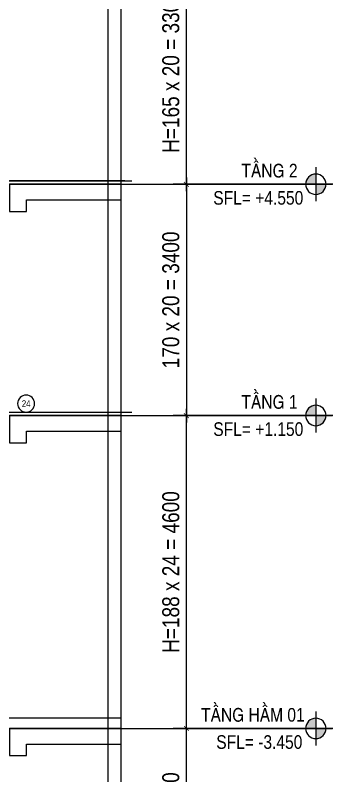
# Model space of a CAD drawing. Header units: millimetres. Extents: x 379264 to 1158416, y -283062 to 356890.
# Drawn here: x 910533 to 912870, y -25434 to -19844 of the extents above; entities that cross this region are included whole.
import ezdxf
from ezdxf.enums import TextEntityAlignment as Align

# ---------------------------------------------------------------- set-up
doc = ezdxf.new("R2010")
doc.units = ezdxf.units.MM
doc.linetypes.add('BLOCK C - CHI TIET THANG 7 - 15T$0$HIDDEN', pattern=[0.375, 0.25, -0.125])
doc.linetypes.add('CENTER', pattern=[2, 1.25, -0.25, 0.25, -0.25])
for name, color, linetype in [('02PM. TEXT B', 4, 'Continuous'), ('05PM. FRAME', 4, 'Continuous'), ('11PM. DIM', 2, 'Continuous'), ('12PM. GRID', 8, 'CENTER'), ('13PM. HATCH', 8, 'Continuous'), ('BLOCK C - CHI TIET THANG 7 - 15T$0$Lat san', 5, 'Continuous'), ('BLOCK C - CHI TIET THANG 7 - 15T$0$Number Step', 94, 'Continuous')]:
    doc.layers.add(name, color=color, linetype=linetype)
doc.styles.add('[PMDC2013]STYLE', font='arial.ttf', dxfattribs={"width": 0.8})
doc.styles.add('BLOCK A - CHI TIET THANG 1$0$VNI-HelveC', font='VHELVCN_0.TTF')
doc.styles.add('BLOCK C - CHI TIET THANG 7 - 15T$0$VNI-HelveCB', font='VHELVCB_0.TTF')
doc.dimstyles.new('BLOCK A - CHI TIET THANG 1$0$Dim 50 (A1-A2)', dxfattribs={"dimscale": 50, "dimtxt": 2.5, "dimasz": 0.7, "dimexe": 1, "dimexo": 1, "dimgap": 1, "dimtad": 1, "dimdec": 0, "dimzin": 12, "dimdsep": 46, "dimtxsty": '[PMDC2013]STYLE', "dimblk": 'ARCHTICK', "dimcen": 0, "dimdle": 1, "dimclrd": 2, "dimclre": 2, "dimclrt": 4, "dimadec": 0, "dimazin": 0, "dimtfac": 1, "dimtdec": 0, "dimtix": 1, "dimtmove": 2, "dimatfit": 3, "dimldrblk": 'ARCHTICK', "dimfxl": 1, "dimtolj": 1, "dimtzin": 0, "dimarcsym": 0})

# ---------------------------------------------------------------- blocks, each defined once
blk = doc.blocks.new('BLOCK C - CHI TIET THANG 7 - 15T$0$Number Step')
at = {"color": 0, "linetype": 'ByBlock'}
blk.add_circle((0, 0), 2.5, dxfattribs=at)
at = {"color": 0, "linetype": 'ByBlock', "lineweight": -2, "style": 'BLOCK C - CHI TIET THANG 7 - 15T$0$VNI-HelveCB'}
blk.add_attdef('TEXT', text='', height=2, dxfattribs=at).set_placement((0, 0), align=Align.MIDDLE)
blk = doc.blocks.new('_ArchTick')
at = {"color": 0, "linetype": 'ByBlock', "const_width": 0.15}
blk.add_lwpolyline([(-0.5, -0.5), (0.5, 0.5)], dxfattribs=at)
blk = doc.blocks.new('*D999')
at = {"layer": '11PM. DIM', "color": 2, "lineweight": -2, "transparency": 16777216}
for p, q in [((911792.4, -26786.5), (911792.4, -25036.5)), ((911442.4, -25086.5), (911842.4, -25086.5)), ((911768.7, -26736.5), (911842.4, -26736.5))]:
    blk.add_line(p, q, dxfattribs=at)
at = {"layer": 'Defpoints', "color": 0, "transparency": 16777216}
for p in [(911392.4, -25086.5), (911792.4, -25086.5), (911718.7, -26736.5)]:
    blk.add_point(p, dxfattribs=at)
at = {"layer": '11PM. DIM', "color": 2, "lineweight": -2, "transparency": 16777216, "xscale": 35, "yscale": 35, "zscale": 35}
for p, rotation in [((911792.4, -25086.5), 90), ((911792.4, -26736.5), 270)]:
    blk.add_blockref('_ArchTick', p, dxfattribs=dict(at, rotation=rotation))
at = {"layer": '11PM. DIM', "color": 4, "transparency": 16777216, "insert": (911678.5, -25911.5), "char_height": 125, "attachment_point": 5, "rotation": 90, "style": '[PMDC2013]STYLE'}
blk.add_mtext('\\A1;194 x 17 = 3300', dxfattribs=at)
blk = doc.blocks.new('*D1000')
at = {"layer": '11PM. DIM', "color": 2, "lineweight": -2, "transparency": 16777216}
for p, q in [((911792.4, -21036.7), (911792.4, -22836.7)), ((911442.4, -21086.7), (911842.4, -21086.7)), ((911442.4, -22786.7), (911842.4, -22786.7))]:
    blk.add_line(p, q, dxfattribs=at)
at = {"layer": 'Defpoints', "color": 0, "transparency": 16777216}
for p in [(911392.4, -21086.7), (911392.4, -22786.7), (911792.4, -22786.7)]:
    blk.add_point(p, dxfattribs=at)
at = {"layer": '11PM. DIM', "color": 2, "lineweight": -2, "transparency": 16777216, "xscale": 35, "yscale": 35, "zscale": 35}
for p, rotation in [((911792.4, -21086.7), 90), ((911792.4, -22786.7), 270)]:
    blk.add_blockref('_ArchTick', p, dxfattribs=dict(at, rotation=rotation))
at = {"layer": '11PM. DIM', "color": 4, "transparency": 16777216, "insert": (911678.5, -21936.7), "char_height": 125, "attachment_point": 5, "rotation": 90, "style": '[PMDC2013]STYLE'}
blk.add_mtext('\\A1;170 x 20 = 3400', dxfattribs=at)
blk = doc.blocks.new('*D1001')
at = {"layer": '11PM. DIM', "color": 2, "lineweight": -2, "transparency": 16777216}
for p, q in [((911792.4, -25136.5), (911792.4, -22736.7)), ((911442.4, -22786.7), (911842.4, -22786.7)), ((911781.4, -25086.5), (911742.4, -25086.5))]:
    blk.add_line(p, q, dxfattribs=at)
at = {"layer": 'Defpoints', "color": 0, "transparency": 16777216}
for p in [(911392.4, -22786.7), (911792.4, -22786.7), (911831.4, -25086.5)]:
    blk.add_point(p, dxfattribs=at)
at = {"layer": '11PM. DIM', "color": 2, "lineweight": -2, "transparency": 16777216, "xscale": 35, "yscale": 35, "zscale": 35}
for p, rotation in [((911792.4, -22786.7), 90), ((911792.4, -25086.5), 270)]:
    blk.add_blockref('_ArchTick', p, dxfattribs=dict(at, rotation=rotation))
at = {"layer": '11PM. DIM', "color": 4, "transparency": 16777216, "insert": (911678.5, -23936.6), "char_height": 125, "attachment_point": 5, "rotation": 90, "style": '[PMDC2013]STYLE'}
blk.add_mtext('\\A1;H=188 x 24 = 4600', dxfattribs=at)
blk = doc.blocks.new('BLOCK A - CHI TIET THANG 1$0$Level')
at = {"linetype": 'ByBlock'}
h = blk.add_hatch(color=0, dxfattribs=at)
h.paths.add_polyline_path([(0, 1.5), (0, 0), (1.5, 0, 0.414214)])
h.paths.add_polyline_path([(0, 0), (-1.5, 0, 0.414214), (0, -1.5)])
at = {"color": 0, "linetype": 'ByBlock'}
for p, q in [((0, 2.5), (0, -2.5)), ((-2.5, 0), (21, 0))]:
    blk.add_line(p, q, dxfattribs=at)
blk.add_circle((0, 0), 1.5, dxfattribs=at)
at = {"color": 0, "linetype": 'ByBlock', "lineweight": -2, "style": 'BLOCK A - CHI TIET THANG 1$0$VNI-HelveC'}
for tag, p in [('FLOOR', (2.5, 1)), ('LEVEL', (2.5, -3))]:
    blk.add_attdef(tag, p, '', height=2, dxfattribs=at)
blk = doc.blocks.new('*D1003')
at = {"layer": '11PM. DIM', "color": 2, "lineweight": -2, "transparency": 16777216}
for p, q in [((911792.4, -21136.7), (911792.4, -19386.7)), ((911568.7, -19436.7), (911842.4, -19436.7)), ((911568.7, -21086.7), (911842.4, -21086.7))]:
    blk.add_line(p, q, dxfattribs=at)
at = {"layer": 'Defpoints', "color": 0, "transparency": 16777216}
for p in [(911518.7, -19436.7), (911792.4, -19436.7), (911518.7, -21086.7)]:
    blk.add_point(p, dxfattribs=at)
at = {"layer": '11PM. DIM', "color": 2, "lineweight": -2, "transparency": 16777216, "xscale": 35, "yscale": 35, "zscale": 35}
for p, rotation in [((911792.4, -19436.7), 90), ((911792.4, -21086.7), 270)]:
    blk.add_blockref('_ArchTick', p, dxfattribs=dict(at, rotation=rotation))
at = {"layer": '11PM. DIM', "color": 4, "transparency": 16777216, "insert": (911678.5, -20261.7), "char_height": 125, "attachment_point": 5, "rotation": 90, "style": '[PMDC2013]STYLE'}
blk.add_mtext('\\A1;H=165 x 20 = 3300', dxfattribs=at)

msp = doc.modelspace()

# ---------------------------------------------------------------- linework, layer by layer
at = {"linetype": 'BLOCK C - CHI TIET THANG 7 - 15T$0$HIDDEN', "ltscale": 10, "const_width": 10}
msp.add_lwpolyline([(911310.62, -27078.5), (911310.62, -18978.21), (907799.82, -18978.09), (907799.82, -27084.53)], close=True, dxfattribs=at)
at = {"layer": '05PM. FRAME', "ltscale": 0.25}
for points in [[(911310.62, -21086.68), (910489.84, -21086.68), (910489.84, -21286.47), (910615.11, -21286.47), (910615.11, -21201.68), (911310.62, -21201.68)], [(911310.62, -22786.55), (910489.84, -22786.55), (910489.84, -22986.34), (910615.11, -22986.34), (910615.11, -22901.55), (911310.62, -22901.55)], [(911310.62, -25086.55), (910489.84, -25086.55), (910489.84, -25286.34), (910615.11, -25286.34), (910615.11, -25201.55), (911310.62, -25201.55)]]:
    msp.add_lwpolyline(points, dxfattribs=at)
at = {"layer": '12PM. GRID', "ltscale": 3}
for p, q in [((911214.84, -15204.16), (911214.84, -27515.01)), ((907369.08, -21086.68), (912870.09, -21086.68)), ((907369.08, -22786.55), (912870.09, -22786.55)), ((907369.08, -25086.55), (912870.09, -25086.55))]:
    msp.add_line(p, q, dxfattribs=at)
at = {"layer": '13PM. HATCH'}
for points in [[(909889.84, -21061.55), (911392.36, -21061.55)], [(908164.84, -21936.55), (908164.84, -21911.55), (908764.84, -21911.55), (908764.84, -21996.55), (908889.84, -21996.55), (908889.84, -22081.55), (909014.84, -22081.55), (909014.84, -22166.55), (909139.84, -22166.55), (909139.84, -22251.55), (909264.84, -22251.55), (909264.84, -22336.55), (909389.84, -22336.55), (909389.84, -22421.55), (909514.84, -22421.55), (909514.84, -22506.55), (909639.84, -22506.55), (909639.84, -22591.55), (909764.84, -22591.55), (909764.84, -22676.55), (909889.84, -22676.55), (909889.84, -22761.55), (911392.36, -22761.55)], [(911310.62, -25011.55), (909889.84, -25011.55), (909889.84, -24917.8), (909764.84, -24917.8), (909764.84, -24824.05), (909639.84, -24824.05), (909639.84, -24730.3), (909514.84, -24730.3), (909514.84, -24636.55), (909389.84, -24636.55), (909389.84, -24542.8), (909264.84, -24542.8), (909264.84, -24449.05), (909139.84, -24449.05), (909139.84, -24355.3), (909014.84, -24355.3), (909014.84, -24261.55), (908889.84, -24261.55), (908889.84, -24167.8), (908764.84, -24167.8), (908764.84, -24074.05), (908164.84, -24074.05), (908164.84, -24099.05)]]:
    msp.add_lwpolyline(points, dxfattribs=at)
at = {"layer": 'BLOCK C - CHI TIET THANG 7 - 15T$0$Lat san'}
msp.add_lwpolyline([(911339.84, -21061.55), (910489.84, -21061.55)], dxfattribs=at)

# ---------------------------------------------------------------- block references
at = {"layer": '02PM. TEXT B'}
ref = msp.add_blockref('BLOCK A - CHI TIET THANG 1$0$Level', (912745.09, -21086.41), dxfattribs=dict(at, xscale=-50, yscale=50, zscale=50))
ref.add_attrib('LEVEL', 'SFL= +4.550', dxfattribs={"layer": '0', "color": 0, "linetype": 'ByBlock', "lineweight": -2, "height": 100, "style": 'BLOCK A - CHI TIET THANG 1$0$VNI-HelveC'}).set_placement((911990.49, -21186.41), align=Align.MIDDLE_LEFT)
ref.add_attrib('FLOOR', 'TAÀNG 2', dxfattribs={"layer": '0', "color": 0, "linetype": 'ByBlock', "lineweight": -2, "height": 100, "style": 'BLOCK A - CHI TIET THANG 1$0$VNI-HelveC'}).set_placement((912198.23, -20986.41), align=Align.MIDDLE_LEFT)
ref = msp.add_blockref('BLOCK A - CHI TIET THANG 1$0$Level', (912745.09, -22786.27), dxfattribs=dict(at, xscale=-50, yscale=50, zscale=50))
ref.add_attrib('LEVEL', 'SFL= +1.150', dxfattribs={"layer": '0', "color": 0, "linetype": 'ByBlock', "lineweight": -2, "height": 100, "style": 'BLOCK A - CHI TIET THANG 1$0$VNI-HelveC'}).set_placement((911990.49, -22886.27), align=Align.MIDDLE_LEFT)
ref.add_attrib('FLOOR', 'TAÀNG 1', dxfattribs={"layer": '0', "color": 0, "linetype": 'ByBlock', "lineweight": -2, "height": 100, "style": 'BLOCK A - CHI TIET THANG 1$0$VNI-HelveC'}).set_placement((912198.23, -22686.27), align=Align.MIDDLE_LEFT)
ref = msp.add_blockref('BLOCK A - CHI TIET THANG 1$0$Level', (912745.09, -25086.27), dxfattribs=dict(at, xscale=-50, yscale=50, zscale=50))
ref.add_attrib('LEVEL', 'SFL= -3.450', dxfattribs={"layer": '0', "color": 0, "linetype": 'ByBlock', "lineweight": -2, "height": 100, "style": 'BLOCK A - CHI TIET THANG 1$0$VNI-HelveC'}).set_placement((912012.36, -25186.27), align=Align.MIDDLE_LEFT)
ref.add_attrib('FLOOR', 'TAÀNG HAÀM 01', dxfattribs={"layer": '0', "color": 0, "linetype": 'ByBlock', "lineweight": -2, "height": 100, "style": 'BLOCK A - CHI TIET THANG 1$0$VNI-HelveC'}).set_placement((911901.16, -24986.27), align=Align.MIDDLE_LEFT)
at = {"layer": 'BLOCK C - CHI TIET THANG 7 - 15T$0$Number Step'}
ref = msp.add_blockref('BLOCK C - CHI TIET THANG 7 - 15T$0$Number Step', (910613.51, -22699.05), dxfattribs=dict(at, xscale=-25.00000000000011, yscale=25.00000000000011, zscale=25))
ref.add_attrib('TEXT', '24', dxfattribs={"layer": '0', "color": 0, "linetype": 'ByBlock', "lineweight": -2, "height": 50, "style": 'BLOCK C - CHI TIET THANG 7 - 15T$0$VNI-HelveCB'}).set_placement((910613.51, -22699.05), align=Align.MIDDLE)

# ---------------------------------------------------------------- dimensions: what is measured, and where the dimension line sits
at = {"layer": '11PM. DIM'}
for base, p1, p2, text, picture, middle in [((911792.36, -19436.68), (911518.69, -21086.68), (911518.69, -19436.68), 'H=165 x 20 = <>', '*D1003', (911678.5, -20261.68)), ((911792.36, -22786.68), (911392.36, -21086.68), (911392.36, -22786.68), '170 x 20 = <>', '*D1000', (911678.5, -21936.68)), ((911792.36, -22786.68), (911831.38, -25086.55), (911392.36, -22786.68), 'H=188 x 24 = <>', '*D1001', (911678.54, -23936.61)), ((911792.36, -25086.55), (911718.69, -26736.55), (911392.36, -25086.55), '194 x 17 = <>', '*D999', (911678.5, -25911.55))]:
    dim = msp.add_linear_dim(base=base, p1=p1, p2=p2, angle=90, text=text, dimstyle='BLOCK A - CHI TIET THANG 1$0$Dim 50 (A1-A2)', override={"dimlfac": 2}, dxfattribs=at)
    dim.commit()
    dim.dimension.update_dxf_attribs({"geometry": picture, "text_midpoint": middle})

doc.saveas('drawing.dxf')
